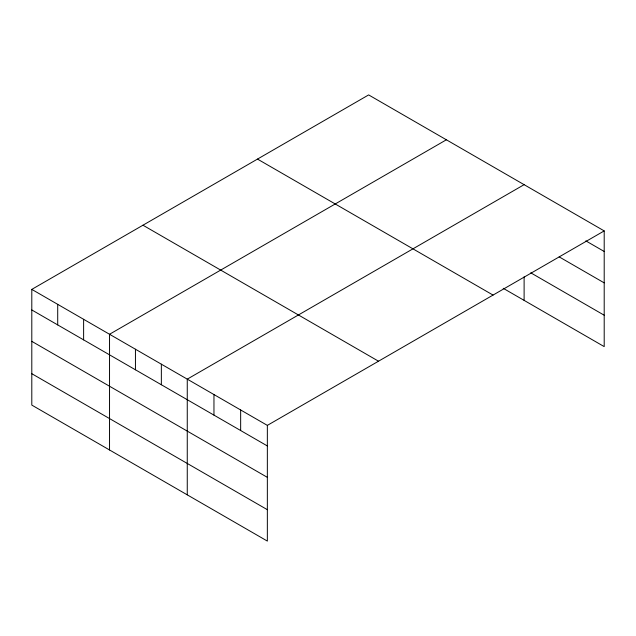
<?xml version="1.0" encoding="UTF-8"?>
<svg xmlns="http://www.w3.org/2000/svg" width="636" height="636" viewBox="0 0 636 636"><rect width="100%" height="100%" fill="white"/><g stroke="black" fill="none" stroke-linecap="round" stroke-linejoin="round"><path stroke-width="0.95" d="M31.8 289.388L267.351 425.381L267.351 541.085L31.8 405.092L31.8 289.388L368.649 94.915L604.2 230.908L604.2 346.612L503.219 288.307M446.377 139.793L109.535 334.266L109.535 449.97M524.112 184.671L187.262 379.143L187.262 494.848M267.351 425.381L604.2 230.908M585.843 240.877L604.2 251.474M559.147 256.865L604.2 282.869M530.79 272.828L604.2 315.218M257.485 159.087L493.043 295.08M142.957 225.208L378.515 361.208M31.8 309.955L267.351 445.947M31.8 341.349L267.351 477.35M31.8 373.698L267.351 509.69M524.112 276.827L524.112 300.375M240.654 409.974L240.654 430.54M213.958 394.559L213.958 415.125M161.353 364.182L161.353 384.756M135.444 349.228L135.444 369.794M83.618 319.304L83.618 339.878M57.709 304.35L57.709 324.916"/></g></svg>
